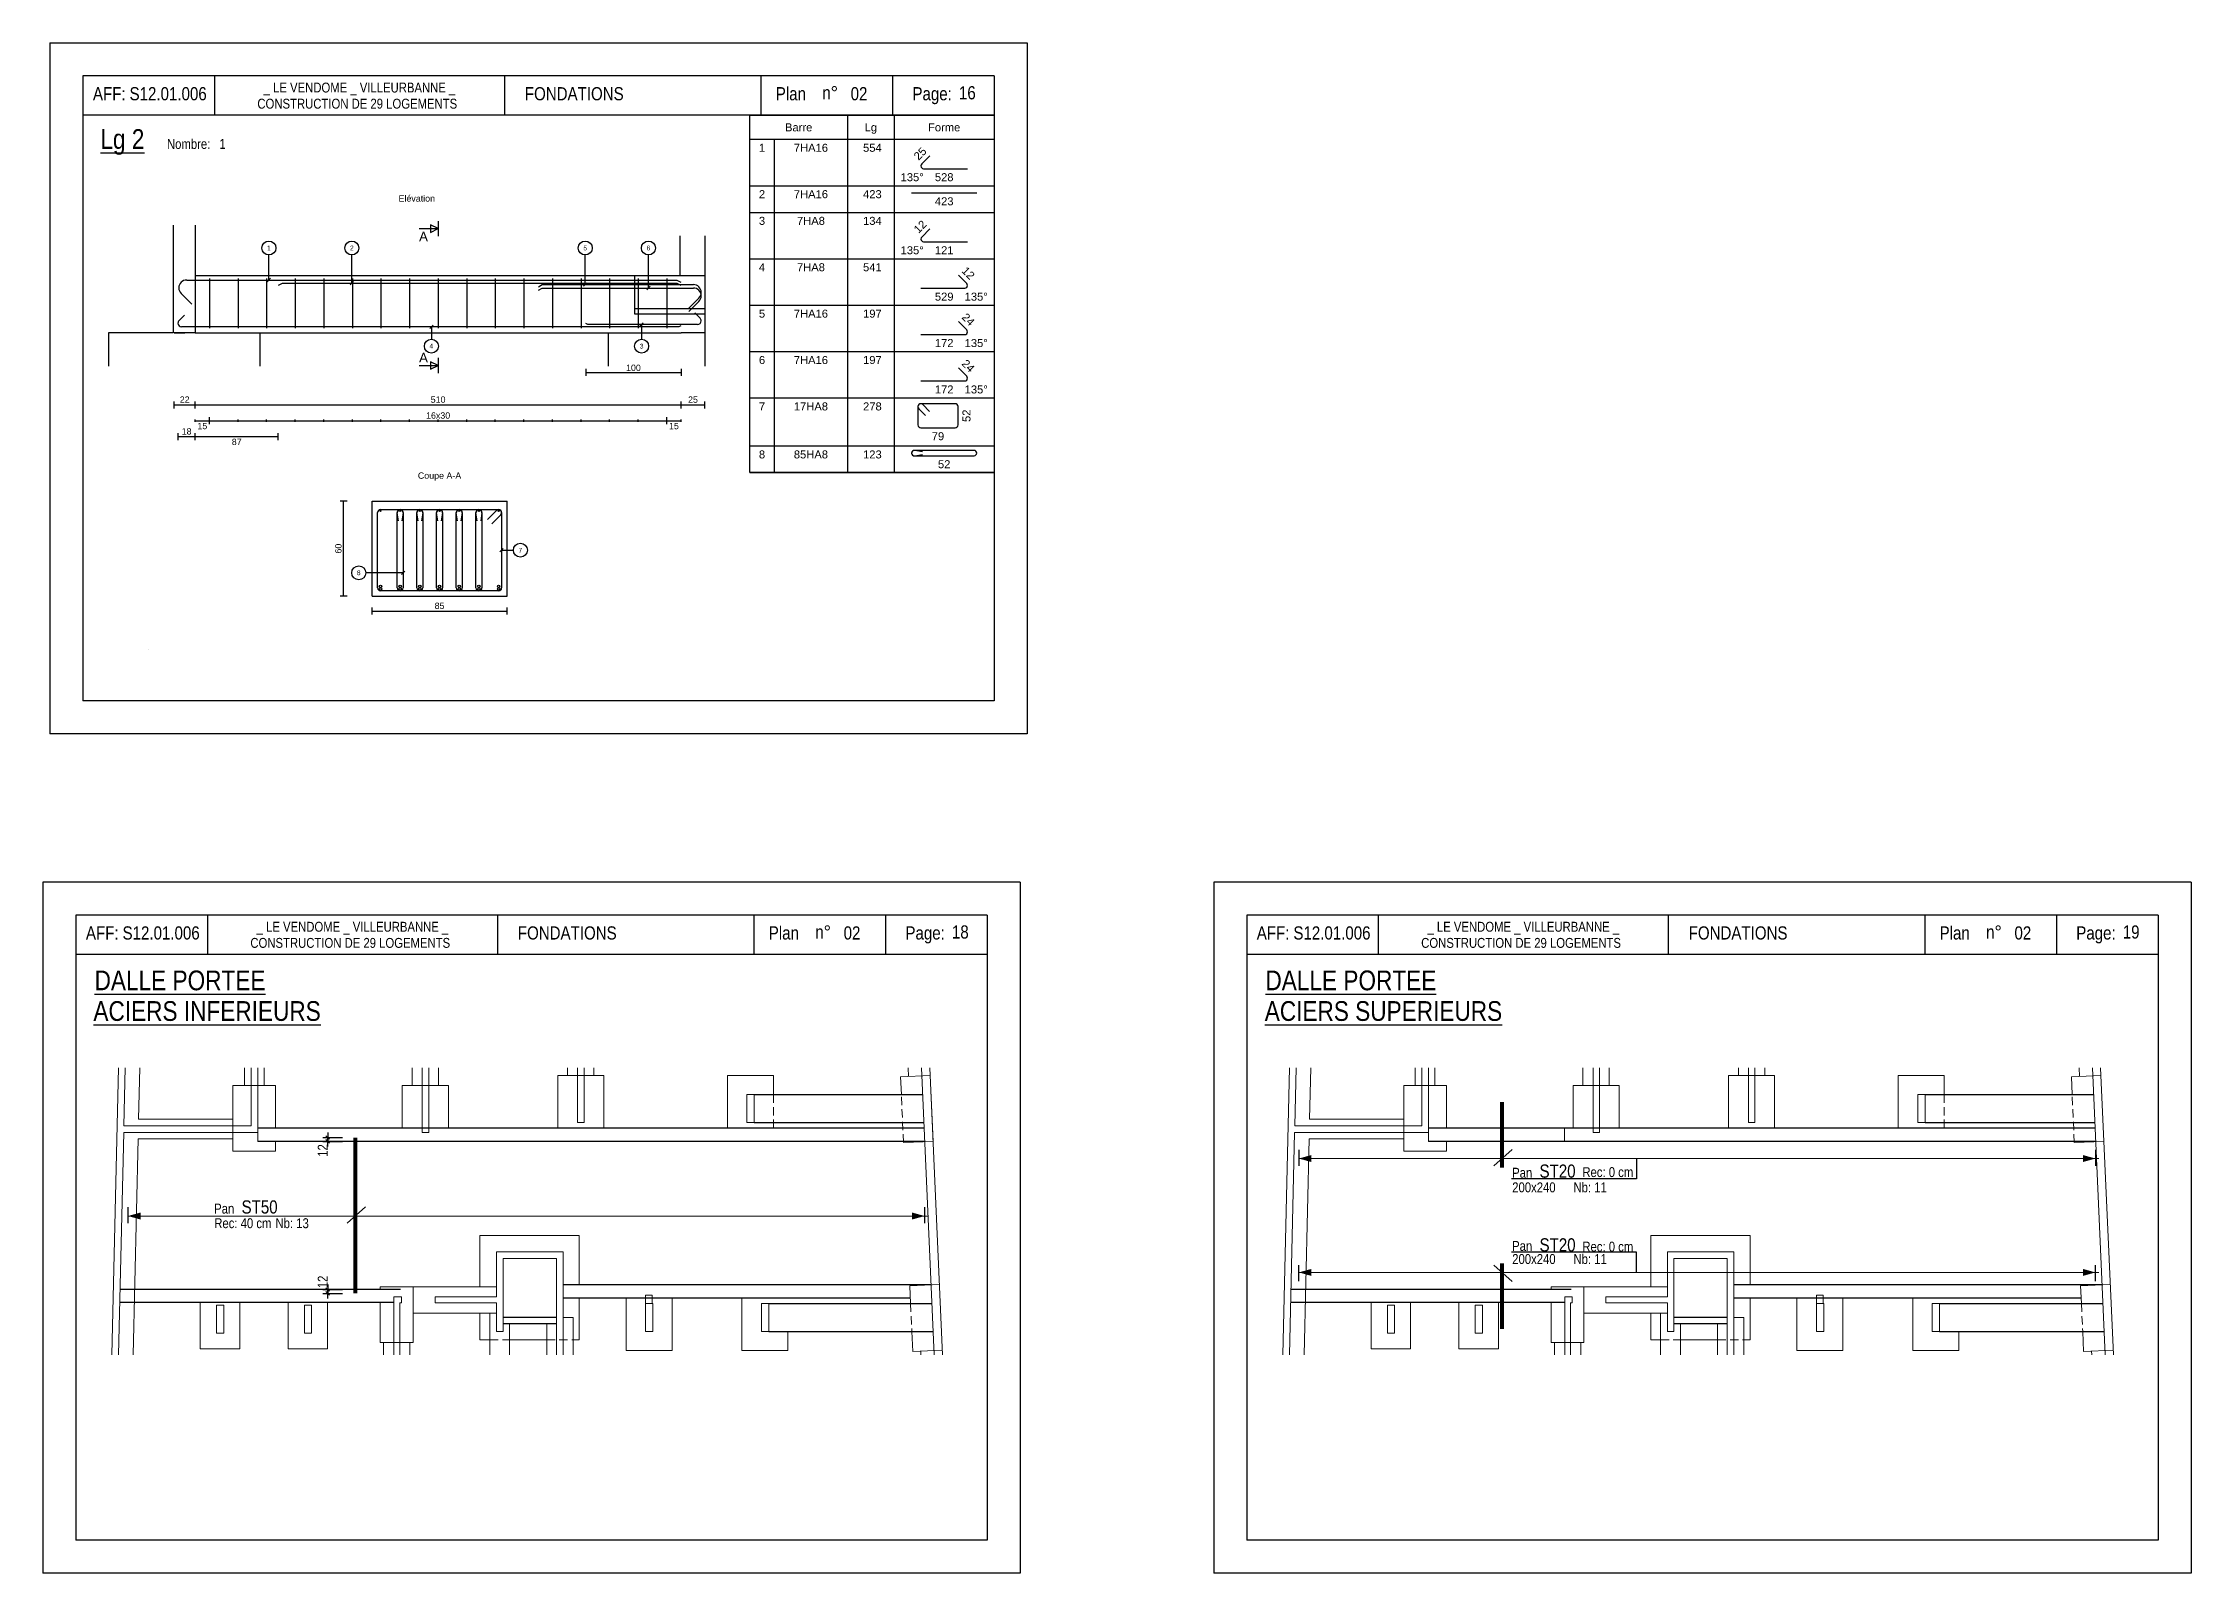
# Model space of a CAD drawing. Header units: centimetres. Extents: x 16433 to 114398, y -50094 to -12305.
# Drawn here: x 85047 to 88311, y -28882 to -26557 of the extents above; entities that cross this region are included whole.
import ezdxf
from ezdxf.enums import TextEntityAlignment as Align

# ---------------------------------------------------------------- set-up
doc = ezdxf.new("R2010")
doc.units = ezdxf.units.CM
doc.header["$LTSCALE"] = 0.5
doc.linetypes.add('CACHEX2', pattern=[19.05, 12.7, -6.35])
doc.linetypes.add('CONTINU', pattern=[0])
doc.layers.get('DEFPOINTS').update_dxf_attribs({"linetype": 'CONTINUOUS'})
for name, color, linetype in [('01_fenetres', 171, 'CONTINUOUS'), ('01_linteaux', 2, 'CONTINUOUS'), ('01_texte', 230, 'CONTINUOUS'), ('1  Hachures_coupées', 7, 'CONTINUOUS'), ('1  MURS', 7, 'CONTINUOUS'), ('1 Cloisons int', 7, 'CONTINUOUS'), ('1 Poutres', 7, 'CONTINUOUS'), ('AA_COTES', 2, 'CONTINUOUS')]:
    doc.layers.add(name, color=color, linetype=linetype)
for name, color, linetype, lineweight in [('01_murs_coup', 5, 'CONTINUOUS', 60), ('01_sem', 42, 'CONTINUOUS', 15), ('01_vu etage courant', 3, 'CONTINUOUS', 15)]:
    doc.layers.add(name, color=color, linetype=linetype, lineweight=lineweight)
doc.styles.get("Standard").update_dxf_attribs({"font": 'arial.ttf'})
doc.styles.add('STYLE2', font='ARIALN.TTF')
doc.dimstyles.new('JB100', dxfattribs={"dimscale": 0.1, "dimtxt": 150, "dimasz": 15, "dimexe": 0.1, "dimexo": 0.1, "dimgap": 0.09, "dimtad": 1, "dimdec": 1, "dimlfac": 2, "dimdsep": 46, "dimtxsty": 'STYLE2', "dimblk1": 'BOND_G', "dimblk2": 'BOND_D', "dimsah": 1, "dimcen": 1.5, "dimdle": 0.01, "dimse1": 1, "dimse2": 1, "dimclrd": 4, "dimclre": 2, "dimclrt": 6, "dimazin": 2, "dimtfac": 2.333333, "dimtdec": 1, "dimtix": 1, "dimtmove": 2, "dimatfit": 3, "dimldrblk": 'BOND_G', "dimfxl": 1, "dimtolj": 1, "dimtzin": 0, "dimarcsym": 0})

# ---------------------------------------------------------------- blocks, each defined once
blk = doc.blocks.new('BOND_G')
at = {"layer": 'AA_COTES', "color": 0}
for p, q in [((5, 0), (-5, 0)), ((1.8, 1.8), (-1.8, -1.8)), ((0, -5), (0, 15))]:
    blk.add_line(p, q, dxfattribs=at)
blk = doc.blocks.new('BOND_D')
at = {"layer": 'AA_COTES', "color": 0}
for p, q in [((5, 0), (-5, 0)), ((-1.8, -1.8), (1.8, 1.8)), ((0, 5), (0, -15))]:
    blk.add_line(p, q, dxfattribs=at)
blk = doc.blocks.new('*D4304')
at = {"layer": '01_sem', "color": 4, "linetype": 'Continuous', "lineweight": -2, "transparency": 16777216}
blk.add_line((85479.9, -28225), (85479.9, -28222), dxfattribs=at)
at = {"layer": 'DEFPOINTS', "color": 0, "linetype": 'Continuous'}
for p in [(85479.9, -28220.5), (85509.8, -28226.5), (85521.7, -28220.5)]:
    blk.add_point(p, dxfattribs=at)
at = {"layer": '01_sem', "color": 4, "linetype": 'Continuous', "lineweight": -2, "transparency": 16777216, "xscale": 1.5, "yscale": 1.5, "zscale": 1.5}
for name, p, rotation in [('BOND_D', (85479.9, -28220.5), 90), ('BOND_G', (85479.9, -28226.5), 270)]:
    blk.add_blockref(name, p, dxfattribs=dict(at, rotation=rotation))
at = {"layer": '01_sem', "color": 6, "linetype": 'Continuous', "lineweight": 0, "transparency": 16777216, "insert": (85472.4, -28240.3), "char_height": 15, "attachment_point": 5, "rotation": 90, "style": 'STYLE2'}
blk.add_mtext('\\A1;12', dxfattribs=at)
blk = doc.blocks.new('*D4305')
at = {"layer": '01_sem', "color": 4, "linetype": 'Continuous', "lineweight": -2, "transparency": 16777216}
blk.add_line((85479.9, -28456), (85479.9, -28453), dxfattribs=at)
at = {"layer": 'DEFPOINTS', "color": 0, "linetype": 'Continuous'}
for p in [(85479.9, -28451.5), (85521.7, -28451.5), (85521.7, -28457.5)]:
    blk.add_point(p, dxfattribs=at)
at = {"layer": '01_sem', "color": 4, "linetype": 'Continuous', "lineweight": -2, "transparency": 16777216, "xscale": 1.5, "yscale": 1.5, "zscale": 1.5}
for name, p, rotation in [('BOND_D', (85479.9, -28451.5), 90), ('BOND_G', (85479.9, -28457.5), 270)]:
    blk.add_blockref(name, p, dxfattribs=dict(at, rotation=rotation))
at = {"layer": '01_sem', "color": 6, "linetype": 'Continuous', "lineweight": 0, "transparency": 16777216, "insert": (85472.4, -28440), "char_height": 15, "attachment_point": 5, "rotation": 90, "style": 'STYLE2'}
blk.add_mtext('\\A1;12', dxfattribs=at)

msp = doc.modelspace()

# ---------------------------------------------------------------- linework, layer by layer
at = {"layer": '01_fenetres', "ltscale": 30}
for p, q in [((86492.917, -26607.047), (85107.917, -26607.047)), ((85107.917, -26607.047), (85107.917, -27557.047)), ((85107.917, -26607.047), (85107.917, -27557.047)), ((85107.917, -26607.047), (85107.917, -27557.047)), ((85307.917, -26607.047), (85307.917, -26667.047)), ((85748.589, -26607.047), (85748.589, -26667.047)), ((86138.784, -26667.047), (86138.784, -26607.047)), ((86338.784, -26667.047), (86338.784, -26607.047)), ((86492.917, -26607.047), (86492.917, -27557.047)), ((86492.917, -26667.047), (85107.917, -26667.047)), ((86492.917, -27557.047), (85107.917, -27557.047)), ((85097.263, -27882.477), (85097.263, -28832.477)), ((86482.263, -27882.477), (85097.263, -27882.477)), ((85297.263, -27882.477), (85297.263, -27942.477)), ((85737.935, -27882.477), (85737.935, -27942.477)), ((86128.13, -27942.477), (86128.13, -27882.477)), ((86328.13, -27942.477), (86328.13, -27882.477)), ((86482.263, -27882.477), (86482.263, -28832.477)), ((86876.423, -27882.477), (86876.423, -28832.477)), ((88261.423, -27882.477), (86876.423, -27882.477)), ((87076.423, -27882.477), (87076.423, -27942.477)), ((87517.096, -27882.477), (87517.096, -27942.477)), ((87907.291, -27942.477), (87907.291, -27882.477)), ((88107.291, -27942.477), (88107.291, -27882.477)), ((88261.423, -27882.477), (88261.423, -28832.477)), ((86482.263, -27942.477), (85097.263, -27942.477)), ((88261.423, -27942.477), (86876.423, -27942.477)), ((86482.263, -28832.477), (85097.263, -28832.477)), ((88261.423, -28832.477), (86876.423, -28832.477))]:
    msp.add_line(p, q, dxfattribs=at)
at = {"layer": '01_linteaux'}
for p, q in [((86128.058, -28155.295), (86384.158, -28155.293)), ((87907.218, -28155.295), (88163.318, -28155.293)), ((86128.058, -28197.793), (86386.042, -28197.793)), ((87907.218, -28197.793), (88165.203, -28197.793)), ((86386.43, -28206.544), (85373.558, -28206.544)), ((86387.317, -28226.544), (85373.558, -28226.544)), ((88165.591, -28206.544), (87152.718, -28206.544)), ((88166.478, -28226.544), (87152.718, -28226.544)), ((85590.557, -28451.539), (85164.425, -28451.544)), ((85837.557, -28444.044), (86396.961, -28444.044)), ((87369.718, -28451.539), (86943.586, -28451.544)), ((87616.718, -28444.044), (88176.122, -28444.044)), ((85580.557, -28471.544), (85163.961, -28471.544)), ((85837.557, -28464.044), (86365.317, -28464.044)), ((86150.057, -28472.795), (86398.236, -28472.795)), ((87359.718, -28471.544), (86943.122, -28471.544)), ((87616.718, -28464.044), (88144.478, -28464.044)), ((87929.218, -28472.795), (88177.397, -28472.795)), ((86150.057, -28515.293), (86400.121, -28515.293)), ((87929.218, -28515.293), (88179.281, -28515.293))]:
    msp.add_line(p, q, dxfattribs=at)
at = {"layer": '01_linteaux', "linetype": 'CACHEX2', "lineweight": 9, "ltscale": 2, "const_width": 6, "flags": 128}
for points in [[(87264.205, -28166.544), (87264.205, -28266.54)], [(87264.205, -28511.541), (87264.205, -28411.545)]]:
    msp.add_lwpolyline(points, dxfattribs=at)
at = {"layer": '01_linteaux', "linetype": 'CONTINU', "lineweight": 9, "ltscale": 3, "const_width": 6, "flags": 128}
msp.add_lwpolyline([(85521.745, -28220.544), (85521.745, -28457.54)], dxfattribs=at)
at = {"layer": '01_linteaux'}
for points in [[(85827.557, -28494.292), (85746.557, -28494.292)], [(87606.718, -28494.292), (87525.718, -28494.292)], [(85746.557, -28503.292), (85827.557, -28503.292)], [(87525.718, -28503.292), (87606.718, -28503.292)]]:
    msp.add_lwpolyline(points, dxfattribs=at)
at = {"layer": '01_murs_coup', "linetype": 'Continuous', "lineweight": 0}
for p, q in [((85162.248, -28114.569), (85152.119, -28550.763)), ((85170.202, -28202.793), (85172.25, -28114.569)), ((85363.558, -28114.569), (85363.558, -28202.793)), ((85373.558, -28212.793), (85373.558, -28114.569)), ((85623.558, -28114.569), (85623.558, -28212.788)), ((85633.558, -28212.788), (85633.558, -28114.569)), ((85859.558, -28114.569), (85859.558, -28197.793)), ((85869.558, -28197.793), (85869.558, -28114.569)), ((86382.353, -28114.569), (86401.694, -28550.763)), ((86414.207, -28550.763), (86394.865, -28114.569)), ((86941.408, -28114.569), (86931.279, -28550.763)), ((86949.362, -28202.793), (86951.411, -28114.569)), ((87142.718, -28114.569), (87142.718, -28202.793)), ((87152.718, -28212.793), (87152.718, -28114.569)), ((87402.718, -28114.569), (87402.718, -28212.788)), ((87412.718, -28212.788), (87412.718, -28114.569)), ((87638.718, -28114.569), (87638.718, -28197.793)), ((87648.718, -28197.793), (87648.718, -28114.569)), ((88161.514, -28114.569), (88180.855, -28550.763)), ((88193.367, -28550.763), (88174.026, -28114.569)), ((85859.558, -28197.793), (85869.558, -28197.793)), ((87638.718, -28197.793), (87648.718, -28197.793)), ((85162.121, -28550.763), (85169.97, -28212.793)), ((85169.97, -28212.793), (85373.558, -28212.793)), ((85363.558, -28202.793), (85170.202, -28202.793)), ((85623.558, -28212.788), (85633.558, -28212.788)), ((86941.282, -28550.763), (86949.13, -28212.793)), ((86949.13, -28212.793), (87152.718, -28212.793)), ((87142.718, -28202.793), (86949.362, -28202.793)), ((87402.718, -28212.788), (87412.718, -28212.788)), ((85736.557, -28394.292), (85736.557, -28462.795)), ((85837.557, -28394.292), (85736.557, -28394.292)), ((85837.557, -28550.763), (85837.557, -28394.292)), ((87515.718, -28394.292), (87515.718, -28462.795)), ((87616.718, -28394.292), (87515.718, -28394.292)), ((87616.718, -28550.763), (87616.718, -28394.292)), ((85746.557, -28515.295), (85746.557, -28404.292)), ((85746.557, -28404.292), (85827.557, -28404.292)), ((85827.557, -28404.292), (85827.557, -28550.763)), ((87525.718, -28515.295), (87525.718, -28404.292)), ((87525.718, -28404.292), (87606.718, -28404.292)), ((87606.718, -28404.292), (87606.718, -28550.763)), ((85580.557, -28462.795), (85580.557, -28550.763)), ((85592.057, -28462.795), (85580.557, -28462.795)), ((85592.057, -28471.795), (85592.057, -28462.795)), ((85643.057, -28471.795), (85643.057, -28462.795)), ((85736.557, -28462.795), (85643.057, -28462.795)), ((85973.057, -28460.295), (85963.057, -28460.295)), ((85963.057, -28460.295), (85963.057, -28472.795)), ((85973.057, -28472.795), (85973.057, -28460.295)), ((87359.718, -28462.795), (87359.718, -28550.763)), ((87371.218, -28462.795), (87359.718, -28462.795)), ((87371.218, -28471.795), (87371.218, -28462.795)), ((87422.218, -28471.795), (87422.218, -28462.795)), ((87515.718, -28462.795), (87422.218, -28462.795)), ((87752.218, -28460.295), (87742.218, -28460.295)), ((87742.218, -28460.295), (87742.218, -28472.795)), ((87752.218, -28472.795), (87752.218, -28460.295)), ((85311.057, -28517.793), (85311.057, -28475.295)), ((85322.057, -28475.295), (85311.057, -28475.295)), ((85311.057, -28475.295), (85311.057, -28517.793)), ((85322.057, -28475.295), (85322.057, -28517.793)), ((85322.057, -28517.793), (85322.057, -28475.295)), ((85444.557, -28517.793), (85444.557, -28475.295)), ((85455.557, -28475.295), (85444.557, -28475.295)), ((85444.557, -28475.295), (85444.557, -28517.793)), ((85455.557, -28475.295), (85455.557, -28517.793)), ((85455.557, -28517.793), (85455.557, -28475.295)), ((85589.557, -28550.763), (85589.557, -28471.795)), ((85589.557, -28471.795), (85592.057, -28471.795)), ((85643.057, -28471.795), (85736.557, -28471.795)), ((85736.557, -28471.795), (85736.557, -28515.295)), ((85963.057, -28472.795), (85973.057, -28472.795)), ((87090.218, -28517.793), (87090.218, -28475.295)), ((87101.218, -28475.295), (87090.218, -28475.295)), ((87090.218, -28475.295), (87090.218, -28517.793)), ((87101.218, -28475.295), (87101.218, -28517.793)), ((87101.218, -28517.793), (87101.218, -28475.295)), ((87223.718, -28517.793), (87223.718, -28475.295)), ((87234.718, -28475.295), (87223.718, -28475.295)), ((87223.718, -28475.295), (87223.718, -28517.793)), ((87234.718, -28475.295), (87234.718, -28517.793)), ((87234.718, -28517.793), (87234.718, -28475.295)), ((87368.718, -28550.763), (87368.718, -28471.795)), ((87368.718, -28471.795), (87371.218, -28471.795)), ((87422.218, -28471.795), (87515.718, -28471.795)), ((87515.718, -28471.795), (87515.718, -28515.295)), ((87742.218, -28472.795), (87752.218, -28472.795)), ((85311.057, -28517.793), (85322.057, -28517.793)), ((85444.557, -28517.793), (85455.557, -28517.793)), ((85736.557, -28515.295), (85746.557, -28515.295)), ((87090.218, -28517.793), (87101.218, -28517.793)), ((87223.718, -28517.793), (87234.718, -28517.793)), ((87515.718, -28515.295), (87525.718, -28515.295))]:
    msp.add_line(p, q, dxfattribs=at)
at = {"layer": '01_sem', "linetype": 'Continuous', "lineweight": 0}
for p, q in [((85353.298, -28141.543), (85353.298, -28114.569)), ((85383.298, -28141.543), (85383.298, -28114.569)), ((85608.298, -28114.569), (85608.298, -28141.541)), ((85648.298, -28114.569), (85648.298, -28141.541)), ((85844.428, -28114.569), (85844.428, -28126.544)), ((85884.428, -28114.569), (85884.428, -28126.544)), ((86362.074, -28114.569), (86362.666, -28127.922)), ((87132.458, -28141.543), (87132.458, -28114.569)), ((87162.458, -28141.543), (87162.458, -28114.569)), ((87387.458, -28114.569), (87387.458, -28141.541)), ((87427.458, -28114.569), (87427.458, -28141.541)), ((87623.588, -28114.569), (87623.588, -28126.544)), ((87663.588, -28114.569), (87663.588, -28126.544)), ((88141.234, -28114.569), (88141.826, -28127.922)), ((85192.68, -28192.793), (85335.798, -28192.793)), ((86971.841, -28192.793), (87114.958, -28192.793)), ((85191.983, -28222.793), (85335.798, -28222.793)), ((86971.144, -28222.793), (87114.958, -28222.793)), ((87359.185, -28206.544), (87359.185, -28226.544)), ((88171.504, -28252.499), (86955.635, -28252.499)), ((86392.343, -28339.872), (85176.474, -28339.872)), ((88171.504, -28425.586), (86955.635, -28425.586)), ((85609.797, -28447.321), (85736.297, -28447.295)), ((87388.958, -28447.321), (87515.458, -28447.295)), ((85609.797, -28487.295), (85736.297, -28487.295)), ((85726.297, -28487.295), (85726.297, -28550.763)), ((85852.797, -28550.763), (85852.797, -28494.292)), ((87388.958, -28487.295), (87515.458, -28487.295)), ((87505.458, -28487.295), (87505.458, -28550.763)), ((87631.958, -28550.763), (87631.958, -28494.292)), ((85756.297, -28503.292), (85756.297, -28550.763)), ((85812.797, -28550.763), (85812.797, -28503.292)), ((87535.458, -28503.292), (87535.458, -28550.763)), ((87591.958, -28550.763), (87591.958, -28503.292)), ((85564.797, -28550.763), (85564.797, -28532.321)), ((85604.797, -28550.763), (85604.797, -28532.321)), ((86381.174, -28545.324), (86381.415, -28550.763)), ((87343.958, -28550.763), (87343.958, -28532.321)), ((87383.958, -28550.763), (87383.958, -28532.321)), ((88160.334, -28545.324), (88160.576, -28550.763))]:
    msp.add_line(p, q, dxfattribs=at)
at = {"layer": '01_sem', "linetype": 'CACHEX2', "ltscale": 2}
for p, q in [((86157.3, -28155.293), (86157.3, -28206.544)), ((86354.868, -28228.377), (86351.627, -28155.293)), ((87936.461, -28155.293), (87936.461, -28206.544)), ((88134.028, -28228.377), (88130.788, -28155.293)), ((86365.705, -28472.795), (86367.59, -28515.293)), ((88144.866, -28472.795), (88146.751, -28515.293)), ((85726.297, -28528.292), (85756.297, -28528.292)), ((85812.797, -28528.292), (85852.797, -28528.292)), ((87505.458, -28528.292), (87535.458, -28528.292)), ((87591.958, -28528.292), (87631.958, -28528.292))]:
    msp.add_line(p, q, dxfattribs=at)
at = {"layer": '01_sem'}
for p, q in [((85852.797, -28494.292), (85837.557, -28494.292)), ((87631.958, -28494.292), (87616.718, -28494.292))]:
    msp.add_line(p, q, dxfattribs=at)
at = {"layer": '01_sem', "linetype": 'Continuous', "lineweight": 0}
for points in [[(85192.68, -28192.793), (85194.497, -28114.569)], [(85829.428, -28206.544), (85829.428, -28126.544), (85899.428, -28126.544), (85899.428, -28206.544)], [(86087.3, -28206.544), (86087.3, -28126.544), (86157.3, -28126.544), (86157.3, -28155.293)], [(86351.627, -28155.293), (86350.438, -28128.475), (86395.394, -28126.482), (86399.824, -28226.384), (86354.868, -28228.377), (86354.781, -28226.433)], [(86971.841, -28192.793), (86973.657, -28114.569)], [(87608.588, -28206.544), (87608.588, -28126.544), (87678.588, -28126.544), (87678.588, -28206.544)], [(87866.461, -28206.544), (87866.461, -28126.544), (87936.461, -28126.544), (87936.461, -28155.293)], [(88130.788, -28155.293), (88129.599, -28128.475), (88174.554, -28126.482), (88178.984, -28226.384), (88134.028, -28228.377), (88133.942, -28226.433)], [(85400.798, -28226.544), (85400.798, -28241.543), (85335.798, -28241.543), (85335.798, -28141.543), (85400.798, -28141.543), (85400.798, -28206.544)], [(85593.298, -28206.544), (85593.298, -28141.541), (85663.298, -28141.541), (85663.298, -28206.544)], [(87179.958, -28226.544), (87179.958, -28241.543), (87114.958, -28241.543), (87114.958, -28141.543), (87179.958, -28141.543), (87179.958, -28206.544)], [(87372.458, -28206.544), (87372.458, -28141.541), (87442.458, -28141.541), (87442.458, -28206.544)], [(85184.367, -28550.763), (85191.983, -28222.793)], [(86963.528, -28550.763), (86971.144, -28222.793)], [(85862.297, -28444.044), (85862.297, -28369.292), (85711.297, -28369.292), (85711.297, -28447.3)], [(87641.458, -28444.044), (87641.458, -28369.292), (87490.458, -28369.292), (87490.458, -28447.3)], [(85559.797, -28451.544), (85559.797, -28447.321), (85609.797, -28447.321), (85609.797, -28532.321), (85559.797, -28532.321), (85559.797, -28471.544)], [(86365.705, -28472.795), (86364.516, -28445.975), (86409.472, -28443.982)], [(87338.958, -28451.544), (87338.958, -28447.321), (87388.958, -28447.321), (87388.958, -28532.321), (87338.958, -28532.321), (87338.958, -28471.544)], [(88144.866, -28472.795), (88143.677, -28445.975), (88188.633, -28443.982)], [(85346.297, -28471.544), (85346.297, -28541.544), (85286.297, -28541.544), (85286.297, -28471.544)], [(85479.797, -28471.544), (85479.797, -28541.544), (85419.797, -28541.544), (85419.797, -28471.544)], [(85711.297, -28487.295), (85711.297, -28528.292), (85726.297, -28528.292)], [(85852.797, -28528.292), (85862.297, -28528.292), (85862.297, -28464.044)], [(86003.297, -28464.044), (86003.297, -28544.044), (85933.297, -28544.044), (85933.297, -28464.044)], [(86179.297, -28515.293), (86179.297, -28544.044), (86109.297, -28544.044), (86109.297, -28464.044)], [(87125.458, -28471.544), (87125.458, -28541.544), (87065.458, -28541.544), (87065.458, -28471.544)], [(87258.958, -28471.544), (87258.958, -28541.544), (87198.958, -28541.544), (87198.958, -28471.544)], [(87490.458, -28487.295), (87490.458, -28528.292), (87505.458, -28528.292)], [(87631.958, -28528.292), (87641.458, -28528.292), (87641.458, -28464.044)], [(87782.458, -28464.044), (87782.458, -28544.044), (87712.458, -28544.044), (87712.458, -28464.044)], [(87958.458, -28515.293), (87958.458, -28544.044), (87888.458, -28544.044), (87888.458, -28464.044)], [(85756.297, -28528.292), (85812.797, -28528.292)], [(86413.902, -28543.884), (86368.946, -28545.877), (86367.59, -28515.293)], [(87535.458, -28528.292), (87591.958, -28528.292)], [(88193.062, -28543.884), (88148.107, -28545.877), (88146.751, -28515.293)]]:
    msp.add_lwpolyline(points, dxfattribs=at)
at = {"layer": '01_texte', "ltscale": 30}
for p, q in [((85057.917, -26557.047), (85057.917, -27607.047)), ((85057.917, -26557.047), (86542.917, -26557.047)), ((86542.917, -26557.047), (86542.917, -27607.047)), ((86542.917, -26557.047), (86542.917, -27607.047)), ((85946.097, -26910.658), (85946.097, -26968.908)), ((85946.097, -26960.658), (86053.097, -26960.658)), ((85946.097, -26968.908), (86053.097, -26968.908)), ((85146.926, -26997.519), (85146.926, -27048.314)), ((85245.269, -26997.519), (85146.926, -26997.519)), ((85376.926, -26997.519), (85376.926, -27048.314)), ((85906.097, -26997.519), (85906.097, -27048.314)), ((86053.097, -26997.519), (86053.097, -27048.314)), ((86542.917, -27607.047), (85057.917, -27607.047)), ((86532.263, -27832.477), (85047.263, -27832.477)), ((85047.263, -27832.477), (85047.263, -28882.477)), ((86532.263, -27832.477), (86532.263, -28882.477)), ((88311.423, -27832.477), (86826.423, -27832.477)), ((86826.423, -27832.477), (86826.423, -28882.477)), ((88311.423, -27832.477), (88311.423, -28882.477)), ((86955.635, -28239.187), (86955.635, -28263.538)), ((87279.89, -28238.64), (87251.813, -28263.447)), ((88166.182, -28239.187), (88166.182, -28263.538)), ((85176.474, -28326.56), (85176.474, -28350.912)), ((85537.43, -28326.014), (85509.354, -28350.82)), ((86387.022, -28326.56), (86387.022, -28350.912)), ((86955.635, -28438.898), (86955.635, -28414.546)), ((87279.89, -28439.444), (87251.813, -28414.638)), ((88166.182, -28438.898), (88166.182, -28414.546)), ((86532.263, -28882.477), (85047.263, -28882.477)), ((88311.423, -28882.477), (86826.423, -28882.477))]:
    msp.add_line(p, q, dxfattribs=at)
at = {"layer": '01_texte'}
for p, q in [((87468.966, -28252.499), (87468.966, -28283.287)), ((87468.966, -28283.287), (87278.647, -28283.287)), ((87468.966, -28394.797), (87278.647, -28394.797)), ((87468.966, -28425.586), (87468.966, -28394.797))]:
    msp.add_line(p, q, dxfattribs=at)
at = {"layer": '01_texte', "ltscale": 30}
for points in [[(86121.343, -26667.047), (86492.917, -26667.047), (86492.917, -27210.116), (86121.343, -27210.116), (86121.343, -26667.047)], [(85647.744, -26839.238), (85636.163, -26833.448), (85636.163, -26845.029), (85647.744, -26839.238)], [(85647.744, -27047.223), (85636.163, -27041.432), (85636.163, -27053.014), (85647.744, -27047.223)]]:
    msp.add_lwpolyline(points, close=True, dxfattribs=at)
for points in [[(86269.973, -26667.047), (86269.973, -27210.116)], [(86340.572, -26667.047), (86340.572, -27210.116)], [(86492.917, -26703.529), (86121.343, -26703.529)], [(86158.5, -26703.529), (86158.5, -27210.116)], [(86395.06, -26728.464), (86382.523, -26741.001)], [(86381.284, -26743.993), (86381.284, -26743.993)], [(86385.515, -26748.224), (86452.204, -26748.224)], [(86121.343, -26774.039), (86492.917, -26774.039)], [(86367.232, -26784.849), (86466.256, -26784.849)], [(85647.744, -26827.657), (85647.744, -26850.82)], [(86121.343, -26814.574), (86492.917, -26814.574)], [(85245.269, -26833.746), (85245.269, -26997.519)], [(85245.269, -26837.743), (85245.269, -26910.658)], [(85278.584, -26833.746), (85278.584, -26997.519)], [(85618.791, -26839.238), (85647.744, -26839.238)], [(86015.24, -26850.013), (86015.24, -26910.658)], [(86053.097, -26850.013), (86053.097, -26997.519)], [(86381.284, -26855.039), (86381.284, -26855.039)], [(86395.06, -26839.51), (86382.523, -26852.047)], [(86385.515, -26859.269), (86452.204, -26859.269)], [(85278.584, -26888.942), (85278.584, -26910.658)], [(85390.616, -26917.317), (85390.616, -26879.291)], [(85516.684, -26922.046), (85516.684, -26879.291)], [(85871.323, -26924.266), (85871.323, -26879.291)], [(85967.3, -26929.478), (85967.3, -26879.291)], [(86053.097, -26888.942), (86053.097, -26910.658)], [(86053.097, -26888.942), (86053.097, -26997.519)], [(86121.343, -26885.085), (86492.917, -26885.085)], [(85265.699, -26917.317), (86010.577, -26917.317)], [(85278.584, -26910.658), (86053.097, -26910.658)], [(85300.299, -26915.001), (85300.299, -26990.281)], [(85343.73, -26915.001), (85343.73, -26990.281)], [(85387.16, -26915.001), (85387.16, -26990.281)], [(85393.175, -26914.758), (85388.057, -26919.876)], [(85405.384, -26925.365), (85411.133, -26922.046)], [(85411.133, -26922.046), (86010.577, -26922.046)], [(85430.591, -26915.001), (85430.591, -26990.281)], [(85474.022, -26915.001), (85474.022, -26990.281)], [(85519.243, -26919.487), (85514.125, -26924.605)], [(85517.452, -26915.001), (85517.452, -26990.281)], [(85560.883, -26915.001), (85560.883, -26990.281)], [(85604.314, -26915.001), (85604.314, -26990.281)], [(85647.744, -26915.001), (85647.744, -26990.281)], [(85691.175, -26915.001), (85691.175, -26990.281)], [(85734.606, -26915.001), (85734.606, -26990.281)], [(85778.036, -26915.001), (85778.036, -26990.281)], [(85800.331, -26927.585), (85806.08, -26924.266)], [(85806.08, -26924.266), (86035.58, -26924.266)], [(85821.467, -26915.001), (85821.467, -26990.281)], [(85864.898, -26915.001), (85864.898, -26990.281)], [(85873.882, -26921.707), (85868.764, -26926.825)], [(85908.328, -26915.001), (85908.328, -26990.281)], [(85951.759, -26915.001), (85951.759, -26990.281)], [(85969.859, -26926.918), (85964.741, -26932.037)], [(85995.19, -26915.001), (85995.19, -26990.281)], [(86010.577, -26917.317), (86016.326, -26920.636)], [(86010.577, -26922.046), (86016.326, -26925.365)], [(86450.965, -26922.558), (86438.428, -26910.021)], [(86452.204, -26925.549), (86452.204, -26925.549)], [(85253.683, -26929.333), (85253.683, -26929.333)], [(85273.582, -26954.208), (85257.203, -26937.829)], [(85800.331, -26932.797), (85806.08, -26929.478)], [(85806.08, -26929.478), (86035.58, -26929.478)], [(86044.077, -26944.778), (86028.722, -26960.133)], [(86044.077, -26949.99), (86028.722, -26965.345)], [(86047.596, -26936.282), (86047.596, -26936.282)], [(86047.596, -26941.493), (86047.596, -26941.493)], [(86121.343, -26955.596), (86492.917, -26955.596)], [(86381.284, -26929.78), (86447.974, -26929.78)], [(85252.381, -26982.897), (85252.381, -26982.897)], [(85254.034, -26978.905), (85262.224, -26970.716)], [(86013.741, -26988.543), (85258.027, -26988.543)], [(85634.907, -26991.103), (85640.025, -26985.984)], [(85637.466, -26988.543), (85637.466, -27007.17)], [(85875.305, -26984.972), (85872.431, -26983.313)], [(86041.805, -26984.972), (85875.305, -26984.972)], [(85954.414, -26987.532), (85959.532, -26982.413)], [(85956.973, -26984.972), (85956.973, -27007.17)], [(86016.616, -26986.884), (86013.741, -26988.543)], [(86037.608, -26967.145), (86045.798, -26975.334)], [(86047.451, -26979.326), (86047.451, -26979.326)], [(86450.965, -26993.068), (86438.428, -26980.531)], [(85278.584, -26997.519), (85246.735, -26997.519)], [(85246.735, -26997.519), (85262.659, -26997.519)], [(85278.584, -26997.519), (86016.905, -26997.519)], [(86053.097, -26997.519), (86016.905, -26997.519)], [(86053.097, -26997.519), (86035.001, -26997.519)], [(86121.343, -27026.106), (86492.917, -27026.106)], [(86381.284, -27000.291), (86447.974, -27000.291)], [(86452.204, -26996.06), (86452.204, -26996.06)], [(85618.791, -27047.223), (85647.744, -27047.223)], [(85647.744, -27035.642), (85647.744, -27058.805)], [(85872.141, -27052.469), (85872.141, -27063.086)], [(85872.141, -27057.777), (86016.905, -27057.777)], [(86016.905, -27052.469), (86016.905, -27063.086)], [(86450.965, -27063.579), (86438.428, -27051.042)], [(86381.284, -27070.801), (86447.974, -27070.801)], [(86452.204, -27066.571), (86452.204, -27066.571)], [(85246.735, -27112.407), (85246.735, -27101.791)], [(85246.735, -27107.099), (85278.584, -27107.099)], [(85278.584, -27112.407), (85278.584, -27101.791)], [(85278.584, -27107.099), (86016.905, -27107.099)], [(86016.905, -27112.407), (86016.905, -27101.791)], [(86016.905, -27107.099), (86053.097, -27107.099)], [(86053.097, -27112.407), (86053.097, -27101.791)], [(86121.343, -27096.617), (86492.917, -27096.617)], [(86376.817, -27109.777), (86376.817, -27137.503)], [(86376.817, -27109.777), (86376.817, -27109.777)], [(86378.099, -27112.873), (86388.418, -27123.192)], [(86381.195, -27105.4), (86381.195, -27105.4)], [(86433.377, -27105.4), (86381.195, -27105.4)], [(86394.609, -27117), (86384.29, -27106.682)], [(86437.755, -27137.503), (86437.755, -27109.777)], [(85252.525, -27160.664), (85252.525, -27150.047)], [(85252.525, -27155.355), (85278.584, -27155.355)], [(85278.584, -27132.997), (85278.584, -27129.458)], [(85278.584, -27131.227), (85300.299, -27131.227)], [(85278.584, -27160.664), (85278.584, -27150.047)], [(85278.584, -27155.355), (85404.805, -27155.355)], [(85300.299, -27136.536), (85300.299, -27125.919)], [(85300.299, -27132.997), (85300.299, -27129.458)], [(85300.299, -27131.227), (85343.73, -27131.227)], [(85300.299, -27131.227), (85995.19, -27131.227)], [(85343.73, -27132.997), (85343.73, -27129.458)], [(85343.73, -27131.227), (85387.16, -27131.227)], [(85387.16, -27132.997), (85387.16, -27129.458)], [(85387.16, -27131.227), (85430.591, -27131.227)], [(85404.805, -27160.664), (85404.805, -27150.047)], [(85430.591, -27132.997), (85430.591, -27129.458)], [(85430.591, -27131.227), (85474.022, -27131.227)], [(85474.022, -27132.997), (85474.022, -27129.458)], [(85474.022, -27131.227), (85517.452, -27131.227)], [(85517.452, -27132.997), (85517.452, -27129.458)], [(85517.452, -27131.227), (85560.883, -27131.227)], [(85560.883, -27132.997), (85560.883, -27129.458)], [(85560.883, -27131.227), (85604.314, -27131.227)], [(85604.314, -27132.997), (85604.314, -27129.458)], [(85604.314, -27131.227), (85647.744, -27131.227)], [(85647.744, -27132.997), (85647.744, -27129.458)], [(85647.744, -27131.227), (85691.175, -27131.227)], [(85691.175, -27132.997), (85691.175, -27129.458)], [(85691.175, -27131.227), (85734.606, -27131.227)], [(85734.606, -27132.997), (85734.606, -27129.458)], [(85734.606, -27131.227), (85778.036, -27131.227)], [(85778.036, -27132.997), (85778.036, -27129.458)], [(85778.036, -27131.227), (85821.467, -27131.227)], [(85821.467, -27132.997), (85821.467, -27129.458)], [(85821.467, -27131.227), (85864.898, -27131.227)], [(85864.898, -27132.997), (85864.898, -27129.458)], [(85864.898, -27131.227), (85908.328, -27131.227)], [(85908.328, -27132.997), (85908.328, -27129.458)], [(85908.328, -27131.227), (85951.759, -27131.227)], [(85951.759, -27132.997), (85951.759, -27129.458)], [(85951.759, -27131.227), (85995.19, -27131.227)], [(85995.19, -27136.536), (85995.19, -27125.919)], [(85995.19, -27132.997), (85995.19, -27129.458)], [(85995.19, -27131.227), (86016.905, -27131.227)], [(86016.905, -27132.997), (86016.905, -27129.458)], [(86381.195, -27141.881), (86433.377, -27141.881)], [(86121.343, -27169.58), (86492.917, -27169.58)], [(86367.232, -27180.39), (86367.232, -27180.39)], [(86462.203, -27176.336), (86371.285, -27176.336)], [(86371.285, -27184.443), (86462.203, -27184.443)], [(86383.93, -27178.289), (86371.92, -27176.386)], [(86371.92, -27184.393), (86383.93, -27182.491)], [(86466.256, -27180.39), (86466.256, -27180.39)], [(86121.343, -27210.116), (86492.917, -27210.116)], [(85509.41, -27253.19), (85498.793, -27253.19)], [(85504.101, -27397.959), (85504.101, -27253.19)], [(85547.371, -27253.19), (85752.461, -27253.19)], [(85547.371, -27397.959), (85547.371, -27253.19)], [(85752.461, -27397.959), (85752.461, -27253.19)], [(85555.575, -27385.171), (85555.575, -27270.803)], [(85560.159, -27266.219), (85739.673, -27266.219)], [(85585.494, -27385.171), (85585.494, -27270.803)], [(85587.437, -27283.436), (85585.55, -27271.52)], [(85590.078, -27266.219), (85590.078, -27266.219)], [(85594.606, -27271.52), (85592.719, -27283.436)], [(85594.662, -27270.803), (85594.662, -27385.171)], [(85615.413, -27385.171), (85615.413, -27270.803)], [(85617.356, -27283.436), (85615.469, -27271.52)], [(85619.997, -27266.219), (85619.997, -27266.219)], [(85624.525, -27271.52), (85622.638, -27283.436)], [(85624.581, -27270.803), (85624.581, -27385.171)], [(85645.332, -27385.171), (85645.332, -27270.803)], [(85647.275, -27283.436), (85645.388, -27271.52)], [(85649.916, -27266.219), (85649.916, -27266.219)], [(85654.444, -27271.52), (85652.557, -27283.436)], [(85654.5, -27270.803), (85654.5, -27385.171)], [(85675.251, -27385.171), (85675.251, -27270.803)], [(85677.194, -27283.436), (85675.307, -27271.52)], [(85679.835, -27266.219), (85679.835, -27266.219)], [(85684.363, -27271.52), (85682.476, -27283.436)], [(85684.419, -27270.803), (85684.419, -27385.171)], [(85705.169, -27385.171), (85705.169, -27270.803)], [(85707.113, -27283.436), (85705.226, -27271.52)], [(85709.754, -27266.219), (85709.754, -27266.219)], [(85714.282, -27271.52), (85712.394, -27283.436)], [(85714.338, -27270.803), (85714.338, -27385.171)], [(85722.782, -27281.211), (85736.431, -27267.562)], [(85742.914, -27274.045), (85729.265, -27287.694)], [(85739.673, -27266.219), (85739.673, -27266.219)], [(85744.257, -27270.803), (85744.257, -27385.171)], [(85744.257, -27270.803), (85744.257, -27270.803)], [(85746.816, -27325.428), (85741.698, -27330.546)], [(85744.257, -27327.987), (85762.112, -27327.987)], [(85594.662, -27362.297), (85537.72, -27362.297)], [(85592.103, -27364.856), (85597.222, -27359.738)], [(85509.41, -27397.959), (85498.793, -27397.959)], [(85547.371, -27397.959), (85752.461, -27397.959)], [(85547.371, -27425.786), (85547.371, -27415.17)], [(85739.673, -27389.755), (85560.159, -27389.755)], [(85590.078, -27389.755), (85590.078, -27389.755)], [(85619.997, -27389.755), (85619.997, -27389.755)], [(85649.916, -27389.755), (85649.916, -27389.755)], [(85679.835, -27389.755), (85679.835, -27389.755)], [(85709.754, -27389.755), (85709.754, -27389.755)], [(85752.461, -27425.786), (85752.461, -27415.17)], [(85547.371, -27420.478), (85752.461, -27420.478)], [(85207.988, -27479.232), (85207.988, -27479.232)]]:
    msp.add_lwpolyline(points, dxfattribs=at)
for centre, radius in [((85390.616, -26868.675), 10.616), ((85516.684, -26868.675), 10.616), ((85871.323, -26868.675), 10.616), ((85967.3, -26868.675), 10.616), ((85637.466, -27017.787), 10.616), ((85956.973, -27017.787), 10.616), ((85560.159, -27268.149), 0.965), ((85590.078, -27268.149), 0.965), ((85619.997, -27268.149), 0.965), ((85649.916, -27268.149), 0.965), ((85679.835, -27268.149), 0.965), ((85709.754, -27268.149), 0.965), ((85739.673, -27268.149), 0.965), ((85772.728, -27327.987), 10.616), ((85527.104, -27362.297), 10.616), ((85560.159, -27382.999), 1.93), ((85560.159, -27386.86), 1.93), ((85590.078, -27382.999), 1.93), ((85590.078, -27386.86), 1.93), ((85619.997, -27382.999), 1.93), ((85619.997, -27386.86), 1.93), ((85649.916, -27382.999), 1.93), ((85649.916, -27386.86), 1.93), ((85679.835, -27382.999), 1.93), ((85679.835, -27386.86), 1.93), ((85709.754, -27382.999), 1.93), ((85709.754, -27386.86), 1.93), ((85739.673, -27382.999), 1.93), ((85739.673, -27386.86), 1.93)]:
    msp.add_circle(centre, radius, dxfattribs=at)
for centre, radius, start, end in [((86385.515, -26743.993), 4.231, 135, 180), ((86385.515, -26743.993), 4.231, 180, 270), ((86385.515, -26855.039), 4.231, 135, 180), ((86385.515, -26855.039), 4.231, 180, 270), ((85265.699, -26929.333), 12.016, 90, 180), ((86035.58, -26936.282), 12.016, 0, 90), ((86447.974, -26925.549), 4.231, 270, 0), ((86447.974, -26925.549), 4.231, 0, 45), ((85265.699, -26929.333), 12.016, 180, 225), ((86035.58, -26941.493), 12.016, 0, 90), ((86035.58, -26936.282), 12.016, 315, 0), ((86035.58, -26941.493), 12.016, 315, 0), ((85258.027, -26982.897), 5.646, 135, 180), ((85258.027, -26982.897), 5.646, 180, 270), ((86041.805, -26979.326), 5.646, 270, 0), ((86041.805, -26979.326), 5.646, 0, 45), ((86447.974, -26996.06), 4.231, 0, 45), ((86447.974, -26996.06), 4.231, 270, 0), ((86447.974, -27066.571), 4.231, 270, 0), ((86447.974, -27066.571), 4.231, 0, 45), ((86381.195, -27109.777), 4.378, 90, 180), ((86381.195, -27109.777), 4.378, 180, 225), ((86381.195, -27109.777), 4.378, 45, 90), ((86433.377, -27109.777), 4.378, 0, 90), ((86381.195, -27137.503), 4.378, 180, 270), ((86433.377, -27137.503), 4.378, 270, 0), ((86371.285, -27180.39), 4.054, 81, 180), ((86371.285, -27180.39), 4.054, 90, 180), ((86371.285, -27180.39), 4.054, 180, 270), ((86371.285, -27180.39), 4.054, 180, 279), ((86462.203, -27180.39), 4.054, 0, 90), ((86462.203, -27180.39), 4.054, 270, 0), ((85560.159, -27270.803), 4.584, 90, 180), ((85590.078, -27270.803), 4.584, 90, 189), ((85590.078, -27270.803), 4.584, 90, 180), ((85590.078, -27270.803), 4.584, 0, 90), ((85590.078, -27270.803), 4.584, 351, 90), ((85619.997, -27270.803), 4.584, 90, 189), ((85619.997, -27270.803), 4.584, 90, 180), ((85619.997, -27270.803), 4.584, 0, 90), ((85619.997, -27270.803), 4.584, 351, 90), ((85649.916, -27270.803), 4.584, 90, 189), ((85649.916, -27270.803), 4.584, 90, 180), ((85649.916, -27270.803), 4.584, 0, 90), ((85649.916, -27270.803), 4.584, 351, 90), ((85679.835, -27270.803), 4.584, 90, 189), ((85679.835, -27270.803), 4.584, 90, 180), ((85679.835, -27270.803), 4.584, 0, 90), ((85679.835, -27270.803), 4.584, 351, 90), ((85709.754, -27270.803), 4.584, 90, 189), ((85709.754, -27270.803), 4.584, 90, 180), ((85709.754, -27270.803), 4.584, 0, 90), ((85709.754, -27270.803), 4.584, 351, 90), ((85739.673, -27270.803), 4.584, 90, 135), ((85739.673, -27270.803), 4.584, 0, 90), ((85739.673, -27270.803), 4.584, 315, 0), ((85560.159, -27385.171), 4.584, 180, 270), ((85590.078, -27385.171), 4.584, 180, 270), ((85590.078, -27385.171), 4.584, 270, 0), ((85619.997, -27385.171), 4.584, 180, 270), ((85619.997, -27385.171), 4.584, 270, 0), ((85649.916, -27385.171), 4.584, 180, 270), ((85649.916, -27385.171), 4.584, 270, 0), ((85679.835, -27385.171), 4.584, 180, 270), ((85679.835, -27385.171), 4.584, 270, 0), ((85709.754, -27385.171), 4.584, 180, 270), ((85709.754, -27385.171), 4.584, 270, 0), ((85739.673, -27385.171), 4.584, 270, 0)]:
    msp.add_arc(centre, radius, start, end, dxfattribs=at)
for points in [[(86955.635, -28252.499), (86974.711, -28247.189), (86974.711, -28252.499)], [(86955.635, -28252.499), (86974.711, -28257.808), (86974.711, -28252.499)], [(88166.182, -28252.499), (88147.106, -28247.189), (88147.106, -28252.499)], [(88166.182, -28252.499), (88147.106, -28257.808), (88147.106, -28252.499)], [(85176.474, -28339.872), (85195.55, -28334.562), (85195.55, -28339.872)], [(85176.474, -28339.872), (85195.55, -28345.182), (85195.55, -28339.872)], [(86387.022, -28339.872), (86367.945, -28334.562), (86367.945, -28339.872)], [(86387.022, -28339.872), (86367.945, -28345.182), (86367.945, -28339.872)], [(86955.635, -28425.586), (86974.711, -28420.276), (86974.711, -28425.586)], [(86955.635, -28425.586), (86974.711, -28430.896), (86974.711, -28425.586)], [(88166.182, -28425.586), (88147.106, -28420.276), (88147.106, -28425.586)], [(88166.182, -28425.586), (88147.106, -28430.896), (88147.106, -28425.586)]]:
    msp.add_solid(points, dxfattribs=at)
at = {"layer": '01_vu etage courant'}
for p, q in [((85373.558, -28212.793), (85373.558, -28226.544)), ((87152.718, -28212.793), (87152.718, -28226.544))]:
    msp.add_line(p, q, dxfattribs=at)
at = {"layer": '1  Hachures_coupées', "linetype": 'Continuous'}
for p, q in [((86150.057, -28473.219), (86150.482, -28472.795)), ((87929.218, -28473.219), (87929.642, -28472.795))]:
    msp.add_line(p, q, dxfattribs=at)
at = {"layer": '1  MURS', "color": 5, "linetype": 'Continuous', "lineweight": 0}
for p, q in [((85963.057, -28472.795), (85973.057, -28472.795)), ((87742.218, -28472.795), (87752.218, -28472.795))]:
    msp.add_line(p, q, dxfattribs=at)
at = {"layer": '1 Cloisons int', "color": 104, "linetype": 'Continuous', "lineweight": 0, "true_color": 0x00a429}
for p, q in [((85974.057, -28515.293), (85971.557, -28515.293)), ((87753.218, -28515.293), (87750.718, -28515.293))]:
    msp.add_line(p, q, dxfattribs=at)
at = {"layer": '1 Poutres', "color": 5, "linetype": 'Continuous', "lineweight": 0}
for p, q in [((86128.058, -28155.295), (86117.058, -28155.295)), ((86117.062, -28197.793), (86117.062, -28155.295)), ((86128.058, -28155.295), (86128.058, -28197.793)), ((87907.218, -28155.295), (87896.218, -28155.295)), ((87896.223, -28197.793), (87896.223, -28155.295)), ((87907.218, -28155.295), (87907.218, -28197.793)), ((86117.058, -28197.793), (86128.058, -28197.793)), ((87896.218, -28197.793), (87907.218, -28197.793)), ((85963.057, -28472.795), (85963.057, -28515.293)), ((85974.057, -28472.795), (85963.057, -28472.795)), ((85974.057, -28515.293), (85974.057, -28472.795)), ((86139.057, -28515.293), (86139.057, -28472.795)), ((86150.057, -28472.795), (86139.057, -28472.795)), ((86150.057, -28472.795), (86150.057, -28515.293)), ((87742.218, -28472.795), (87742.218, -28515.293)), ((87753.218, -28472.795), (87742.218, -28472.795)), ((87753.218, -28515.293), (87753.218, -28472.795)), ((87918.218, -28515.293), (87918.218, -28472.795)), ((87929.218, -28472.795), (87918.218, -28472.795)), ((87929.218, -28472.795), (87929.218, -28515.293)), ((85963.057, -28515.293), (85974.057, -28515.293)), ((86139.057, -28515.293), (86150.057, -28515.293)), ((87742.218, -28515.293), (87753.218, -28515.293)), ((87918.218, -28515.293), (87929.218, -28515.293))]:
    msp.add_line(p, q, dxfattribs=at)

# ---------------------------------------------------------------- texts
at = {"layer": '01_texte', "style": 'STYLE2'}
for s, height, p in [('AFF:', 20, (85123.212, -26644.198)), ('S12.01.006', 20, (85178.877, -26644.198)), ('_ LE VENDOME _ VILLEURBANNE _', 15, (85382.613, -26632.331)), ('FONDATIONS', 20, (85779.534, -26644.198)), ('Plan', 20, (86160.829, -26644.198)), ('n%%D', 20, (86231.514, -26642.756)), ('  02', 20, (86261.857, -26644.198)), ('Page:', 20, (86368.498, -26644.198)), ('16', 20, (86439.183, -26642.756)), ('CONSTRUCTION DE 29 LOGEMENTS', 15, (85373.095, -26656.831)), ('%%ULg 2', 30, (85134.494, -26718.055)), ('Nombre:', 15, (85235.692, -26718.055)), ('1', 15, (85315.315, -26718.055)), ('AFF:', 20, (85112.558, -27919.629)), ('S12.01.006', 20, (85168.223, -27919.629)), ('_ LE VENDOME _ VILLEURBANNE _', 15, (85371.959, -27907.761)), ('FONDATIONS', 20, (85768.88, -27919.629)), ('Plan', 20, (86150.175, -27919.629)), ('n%%D', 20, (86220.86, -27918.186)), ('  02', 20, (86251.203, -27919.629)), ('Page:', 20, (86357.844, -27919.629)), ('18', 20, (86428.529, -27918.186)), ('AFF:', 20, (86891.719, -27919.629)), ('S12.01.006', 20, (86947.383, -27919.629)), ('_ LE VENDOME _ VILLEURBANNE _', 15, (87151.12, -27907.761)), ('FONDATIONS', 20, (87548.041, -27919.629)), ('Plan', 20, (87929.336, -27919.629)), ('n%%D', 20, (88000.021, -27918.186)), ('  02', 20, (88030.364, -27919.629)), ('Page:', 20, (88137.005, -27919.629)), ('19', 20, (88207.69, -27918.186)), ('CONSTRUCTION DE 29 LOGEMENTS', 15, (85362.441, -27932.262)), ('CONSTRUCTION DE 29 LOGEMENTS', 15, (87141.602, -27932.262)), ('Pan  ', 15, (87279.758, -28281.611)), ('ST20', 20, (87321.428, -28281.611)), ('Rec: 0 cm', 15, (87386.506, -28280.635)), ('200x240', 15, (87279.924, -28303.815)), ('Nb: 11', 15, (87373.016, -28303.815)), ('Pan  ', 15, (85307.391, -28336.095)), ('ST50', 20, (85349.061, -28336.095)), ('Rec: 40 cm', 15, (85307.557, -28358.298)), ('Nb: 13', 15, (85400.65, -28358.298)), ('200x240', 15, (87279.924, -28412.738)), ('Pan  ', 15, (87279.758, -28392.872)), ('ST20', 20, (87321.428, -28393.709)), ('Nb: 11', 15, (87373.016, -28412.748)), ('Rec: 0 cm', 15, (87386.506, -28393.901))]:
    msp.add_text(s, height=height, dxfattribs=at).set_placement(p)
at = {"layer": '01_texte', "ltscale": 30}
for s, height, p in [('Barre', 12.1606, (86195.658, -26685.288)), ('Lg', 12.1606, (86305.272, -26685.288)), ('Forme', 12.1606, (86416.744, -26685.288)), ('Elévation', 9.6513, (85615.329, -26793.343)), ('1', 7.238, (85390.616, -26868.675)), ('2', 7.238, (85516.684, -26868.675)), ('5', 7.238, (85871.323, -26868.675)), ('6', 7.238, (85967.3, -26868.675)), ('4', 7.238, (85637.466, -27017.787)), ('3', 7.238, (85956.973, -27017.787)), ('Coupe A-A', 9.6513, (85649.916, -27214.585)), ('7', 7.238, (85772.728, -27327.987)), ('8', 7.238, (85527.104, -27362.297))]:
    msp.add_text(s, height=height, dxfattribs=at).set_placement(p, align=Align.MIDDLE_CENTER)
for s, height, p in [('1', 12.161, (86139.922, -26710.284)), ('7HA16', 12.1606, (86214.237, -26710.284)), (' 554', 12.1606, (86305.272, -26710.284)), ('528', 12.1606, (86416.744, -26754.979)), ('2', 12.161, (86139.922, -26780.795)), ('7HA16', 12.1606, (86214.237, -26780.795)), (' 423', 12.1606, (86305.272, -26780.795)), ('423', 12.1606, (86416.744, -26791.604)), ('3', 12.161, (86139.922, -26821.33)), ('7HA8', 12.1606, (86214.237, -26821.33)), (' 134', 12.1606, (86305.272, -26821.33)), ('4', 12.161, (86139.922, -26891.841)), ('7HA8', 12.1606, (86214.237, -26891.841)), (' 541', 12.1606, (86305.272, -26891.841)), ('121', 12.1606, (86416.744, -26866.025)), ('529', 12.1606, (86416.744, -26936.536)), ('5', 12.161, (86139.922, -26962.352)), ('7HA16', 12.1606, (86214.237, -26962.352)), (' 197', 12.1606, (86305.272, -26962.352)), ('172', 12.1606, (86416.744, -27007.047)), ('6', 12.161, (86139.922, -27032.862)), ('7HA16', 12.1606, (86214.237, -27032.862)), (' 197', 12.1606, (86305.272, -27032.862)), ('172', 12.1606, (86416.744, -27077.557)), ('7', 12.161, (86139.922, -27103.373)), ('17HA8', 12.1606, (86214.237, -27103.373)), (' 278', 12.1606, (86305.272, -27103.373)), ('15', 9.6513, (85289.441, -27134.406)), ('15', 9.6513, (86006.047, -27134.406)), ('79', 12.1606, (86407.286, -27148.637)), ('87', 9.6513, (85341.694, -27158.535)), ('8', 12.161, (86139.922, -27176.336)), ('85HA8', 12.1606, (86214.237, -27176.336)), (' 123', 12.1606, (86305.272, -27176.336)), ('52', 12.1606, (86416.744, -27191.199))]:
    msp.add_text(s, height=height, dxfattribs=at).set_placement(p, align=Align.TOP_CENTER)
for s, p in [('25', (86377.746, -26736.224)), ('12', (86377.746, -26847.27))]:
    msp.add_text(s, height=12.1606, rotation=45, dxfattribs=at).set_placement(p)
for p in [(86385.667, -26754.979), (86385.667, -26866.025)]:
    msp.add_text('135°', height=12.1606, dxfattribs=at).set_placement(p, align=Align.TOP_RIGHT)
msp.add_text('A', height=14.477, dxfattribs=at).set_placement((85618.791, -26858.462))
for s, p in [('12', (86455.742, -26917.781)), ('24', (86455.742, -26988.291)), ('24', (86455.742, -27058.802))]:
    msp.add_text(s, height=12.1606, rotation=315, dxfattribs=at).set_placement(p, align=Align.RIGHT)
for s, height, p in [('135°', 12.1606, (86447.821, -26936.536)), ('135°', 12.1606, (86447.821, -27007.047)), ('A', 14.477, (85618.791, -27027.999)), ('135°', 12.1606, (86447.821, -27077.557))]:
    msp.add_text(s, height=height, dxfattribs=at).set_placement(p, align=Align.TOP_LEFT)
for s, p in [('100', (85944.523, -27055.51)), ('22', (85262.659, -27103.92)), ('16x30', (85647.744, -27128.048)), ('510', (85647.744, -27103.92)), ('25', (86035.001, -27103.92)), ('18', (85265.554, -27152.176)), ('85', (85649.916, -27417.299))]:
    msp.add_text(s, height=9.6513, dxfattribs=at).set_placement(p, align=Align.CENTER)
msp.add_text('52', height=12.1606, rotation=90, dxfattribs=at).set_placement((86444.511, -27123.64), align=Align.TOP_CENTER)
msp.add_text('60', height=9.6513, rotation=90, dxfattribs=at).set_placement((85500.922, -27325.574), align=Align.CENTER)
at = {"layer": '01_texte', "style": 'STYLE2'}
for s, p in [('%%UDALLE PORTEE', (85255.557, -27981.748)), ('%%UDALLE PORTEE', (87034.718, -27981.748)), ('%%UACIERS INFERIEURS', (85296.626, -28028.307)), ('%%UACIERS SUPERIEURS', (87084.24, -28028.307))]:
    msp.add_text(s, height=30, dxfattribs=at).set_placement(p, align=Align.MIDDLE)

# ---------------------------------------------------------------- dimensions: what is measured, and where the dimension line sits
at = {"layer": '01_sem', "linetype": 'Continuous', "lineweight": 0}
for base, p1, p2, picture, middle in [((85479.901, -28220.544), (85509.796, -28226.544), (85521.745, -28220.544), '*D4304', (85472.361, -28240.291)), ((85479.901, -28451.54), (85521.745, -28457.54), (85521.745, -28451.54), '*D4305', (85472.361, -28439.962))]:
    dim = msp.add_linear_dim(base=base, p1=p1, p2=p2, angle=90, dimstyle='JB100', dxfattribs=at)
    dim.commit()
    dim.dimension.update_dxf_attribs({"geometry": picture, "text_midpoint": middle, "dimtype": 160})

doc.saveas('drawing.dxf')
